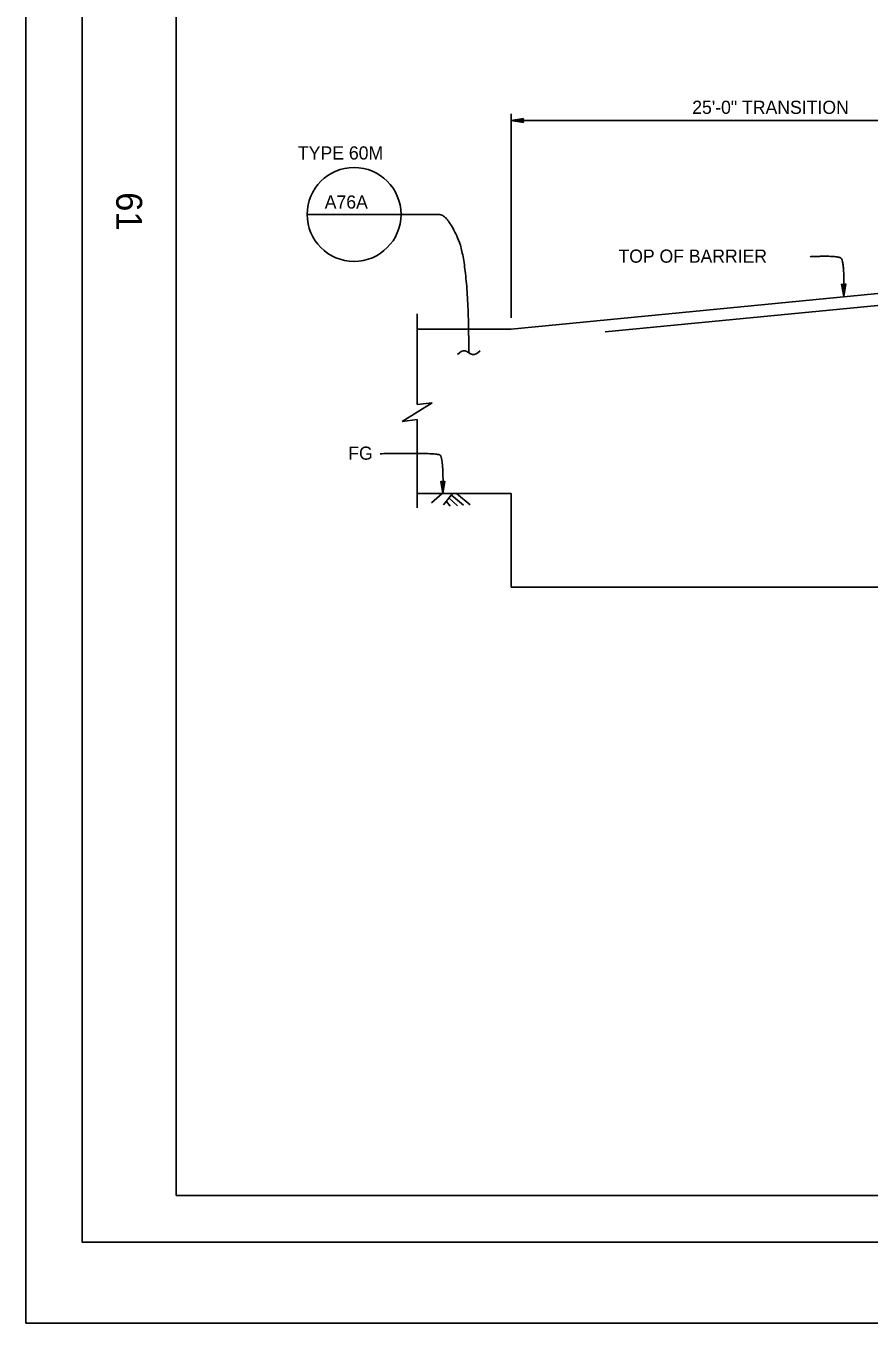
# Model space of a CAD drawing. Extents: x -893 to 867, y -474 to 712.
# Drawn here: x -893 to -445, y -474 to 217 of the extents above; entities that cross this region are included whole.
import ezdxf

# ---------------------------------------------------------------- set-up
doc = ezdxf.new("R2010")
doc.units = 0
for name, color, linetype in [('border_PLOTTING-ELEMENTS', 7, 'Continuous'), ('border_rw_22x34_Cut_Lines', 7, 'Continuous'), ('border_SHEET', 7, 'Continuous'), ('border_WITHIN-BORDER-anno', 7, 'Continuous'), ('str_Concrete-A', 7, 'Continuous'), ('str_Misc-Steel-F', 7, 'Continuous'), ('str_Text-A', 7, 'Continuous')]:
    doc.layers.add(name, color=color, linetype=linetype)

msp = doc.modelspace()

# ---------------------------------------------------------------- linework, layer by layer
at = {"layer": 'border_PLOTTING-ELEMENTS'}
for points in [[(-893.45, -474.04), (866.55, -474.04), (866.55, 711.96), (-893.45, 711.96)], [(-863.45, 668.96), (836.55, 668.96), (836.55, -431.04), (-863.45, -431.04)]]:
    msp.add_lwpolyline(points, close=True, dxfattribs=at)
at = {"layer": 'border_rw_22x34_Cut_Lines'}
msp.add_lwpolyline([(-863.45, 668.96), (836.55, 668.96), (836.55, -431.04), (-863.45, -431.04)], close=True, dxfattribs=at)
at = {"layer": 'border_SHEET'}
for p, q in [((-813.45, -406.04), (-813.45, 643.96)), ((811.55, -406.04), (-813.45, -406.04))]:
    msp.add_line(p, q, dxfattribs=at)
at = {"layer": 'str_Concrete-A'}
for p, q in [((-635.02, 55.36), (-335.02, 84.53)), ((-685.11, 63.5), (-685.11, 15.18)), ((-685.11, 55.36), (-635.02, 55.36)), ((-693.11, 6.18), (-677.11, 16.18)), ((-677.11, 16.18), (-685.11, 15.18)), ((-685.11, 7.18), (-693.11, 6.18)), ((-685.11, 7.18), (-685.11, -39.75)), ((-685.11, -32.14), (-635.02, -32.14)), ((-671.78, -32.12), (-677.49, -37.2)), ((-677.49, -32.14), (-637.49, -32.14)), ((-666.38, -32.16), (-671.08, -38.14)), ((-666.84, -33.06), (-660.4, -38.36)), ((-664.18, -32.18), (-656.98, -38.12)), ((-635.02, -32.14), (-635.02, -82.14)), ((-669.58, -36.43), (-667.52, -38.96)), ((-668.02, -34.71), (-663.62, -38.71)), ((-635.02, -82.14), (164.98, -82.14))]:
    msp.add_line(p, q, dxfattribs=at)
at = {"layer": 'str_Misc-Steel-F'}
msp.add_line((-585.02, 53.94), (-334.72, 78.28), dxfattribs=at)
at = {"layer": 'str_Text-A'}
for p, q in [((-635.02, 61.38), (-635.02, 170.04)), ((-635.02, 166.53), (-628.43, 167.63)), ((-635.02, 166.53), (-628.6, 167.36)), ((-628.77, 167.08), (-635.02, 166.53)), ((-628.93, 166.81), (-635.02, 166.53)), ((-635.02, 166.53), (-335.02, 166.53)), ((-629.1, 166.53), (-635.02, 166.53)), ((-628.43, 165.43), (-635.02, 166.53)), ((-635.02, 166.53), (-628.77, 165.98)), ((-628.6, 165.71), (-635.02, 166.53)), ((-635.02, 166.53), (-628.93, 166.26)), ((-629.1, 166.53), (-628.77, 167.08)), ((-628.77, 165.98), (-629.1, 166.53)), ((-628.77, 167.08), (-628.43, 167.63)), ((-628.77, 165.98), (-628.43, 165.43)), ((-743.71, 116.47), (-693.73, 116.47)), ((-458.54, 79.08), (-459.09, 79.41)), ((-459.09, 79.41), (-457.94, 72.83)), ((-458.82, 79.25), (-457.94, 72.83)), ((-457.94, 72.83), (-458.54, 79.08)), ((-458.54, 79.08), (-457.99, 78.74)), ((-457.94, 72.83), (-458.26, 78.91)), ((-457.99, 78.74), (-457.44, 79.09)), ((-457.99, 78.74), (-457.94, 72.83)), ((-457.94, 72.83), (-456.89, 79.43)), ((-457.94, 72.83), (-457.16, 79.26)), ((-457.44, 79.09), (-457.94, 72.83)), ((-457.71, 78.92), (-457.94, 72.83)), ((-457.44, 79.09), (-456.89, 79.43)), ((-672.01, -25.88), (-672.57, -25.55)), ((-672.57, -25.55), (-671.41, -32.14)), ((-672.29, -25.72), (-671.41, -32.14)), ((-671.41, -32.14), (-672.01, -25.88)), ((-672.01, -25.88), (-671.46, -26.22)), ((-671.41, -32.14), (-671.74, -26.05)), ((-671.46, -26.22), (-670.91, -25.87)), ((-671.46, -26.22), (-671.41, -32.14)), ((-671.41, -32.14), (-670.36, -25.53)), ((-671.41, -32.14), (-670.64, -25.7)), ((-670.91, -25.87), (-671.41, -32.14)), ((-671.19, -26.05), (-671.41, -32.14)), ((-670.91, -25.87), (-670.36, -25.53))]:
    msp.add_line(p, q, dxfattribs=at)
msp.add_circle((-718.72, 116.47), 24.99, dxfattribs=at)
for points, degree in [([(-657.64, 42.84), (-657.64, 90.42), (-669.09, 116.47), (-677.77, 116.47), (-693.73, 116.47)], 2), ([(-475.92, 93.98), (-461.44, 94.62), (-457.57, 91.85), (-457.94, 72.83)], 2), ([(-651.64, 43.84), (-652.97, 42.51), (-655.64, 40.64), (-659.65, 45.04), (-662.32, 43.17), (-663.65, 41.84)], 3), ([(-704.83, -10.98), (-674.92, -10.34), (-671.04, -13.11), (-671.41, -32.14)], 2)]:
    msp.add_open_spline(points, degree=degree, dxfattribs=at)

# ---------------------------------------------------------------- texts
at = {"layer": 'border_WITHIN-BORDER-anno'}
msp.add_text('61', height=13.779, rotation=270, dxfattribs=at).set_placement((-845.35, 128.34))
at = {"layer": 'str_Text-A'}
for s, height, p in [('25\'-0" TRANSITION', 7.02, (-538.66, 170.04)), ('TYPE 60M', 7.02, (-748.62, 145.73)), ('A76A', 7.02, (-734.36, 119.59)), ('TOP OF BARRIER', 7, (-577.91, 90.77)), ('FG', 7, (-721.81, -14.19))]:
    msp.add_text(s, height=height, dxfattribs=at).set_placement(p)

doc.saveas('drawing.dxf')
